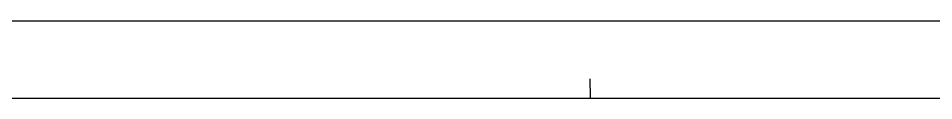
# Model space of a CAD drawing. Extents: x 0 to 420, y 0 to 297.
# Drawn here: x 156.1 to 274.4, y 0 to 10 of the extents above; entities that cross this region are included whole.
import ezdxf

# ---------------------------------------------------------------- set-up
doc = ezdxf.new("R2010")
doc.units = 0
doc.header["$LTSCALE"] = 23.1
doc.layers.get('0').update_dxf_attribs({"linetype": 'CONTINUOUS'})

msp = doc.modelspace()

# ---------------------------------------------------------------- linework, layer by layer
at = {"color": 7, "linetype": 'CONTINUOUS'}
for p, q in [((12.5, 10), (410, 10)), ((230, 10), (410, 10)), ((230, 10), (410, 10)), ((230.04181, 0.03478), (230.01068, 2.5219)), ((0, 0), (420, 0)), ((0, 0), (420, 0)), ((0, 0), (420, 0))]:
    msp.add_line(p, q, dxfattribs=at)

doc.saveas('drawing.dxf')
